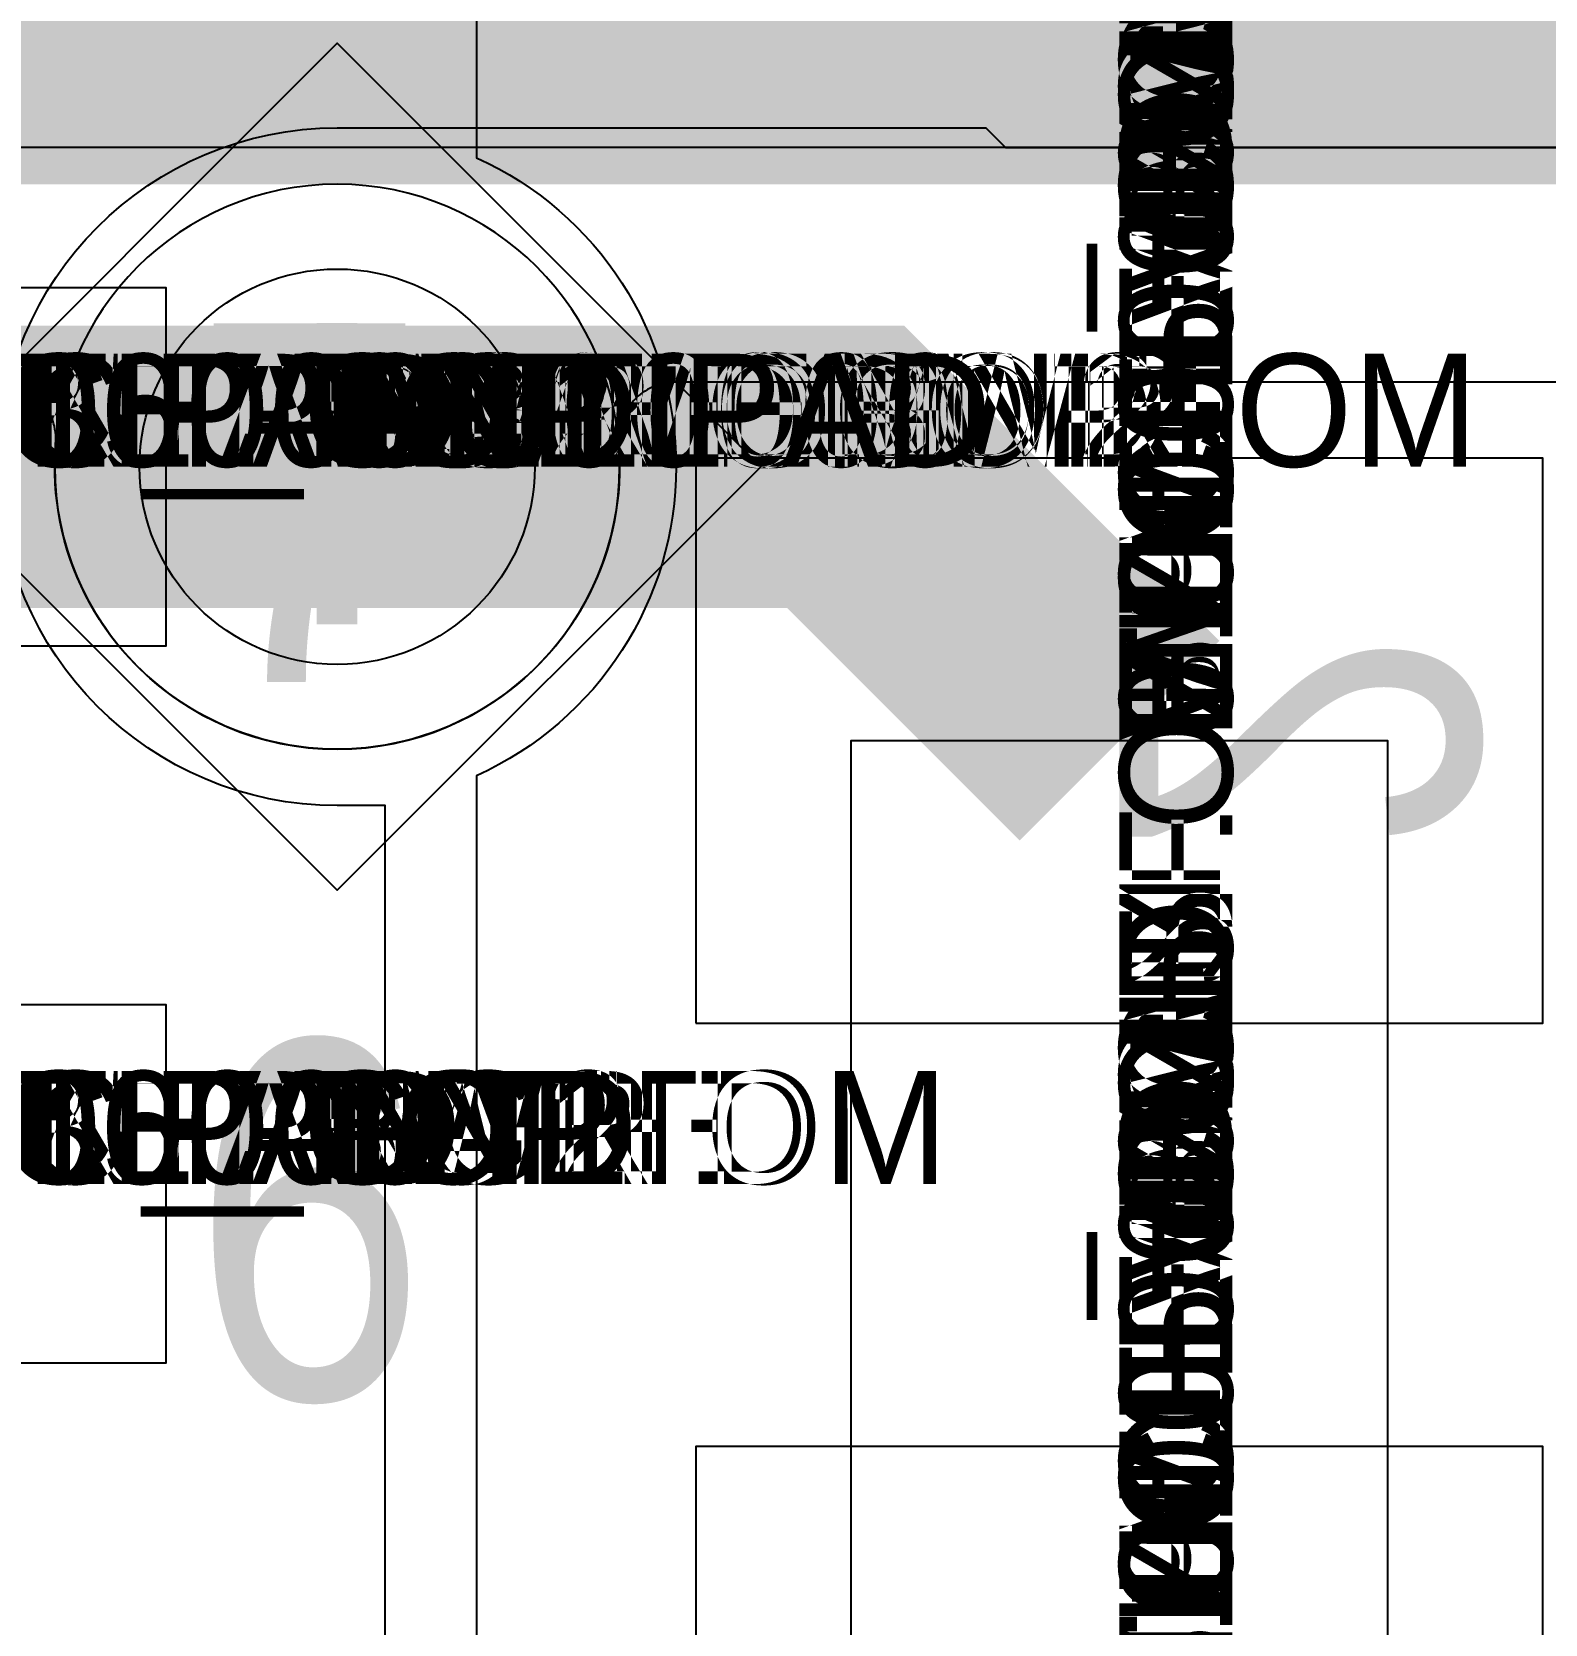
# Model space of a CAD drawing. Extents: x 0 to 323, y 0 to 320.
# Drawn here: x 93.587 to 96.266, y 230.891 to 233.71 of the extents above; entities that cross this region are included whole.
import ezdxf
from ezdxf.enums import TextEntityAlignment as Align

# ---------------------------------------------------------------- set-up
doc = ezdxf.new("R2010")
doc.units = 0
doc.header["$MEASUREMENT"] = 0
doc.layers.get('0').update_dxf_attribs({"linetype": 'CONTINUOUS'})
for name, color, linetype in [('CDN_FIGURES', 7, 'CONTINUOUS'), ('ETCH_BOTTOM', 7, 'CONTINUOUS'), ('ETCH_GND', 3, 'CONTINUOUS'), ('ETCH_INT1', 4, 'CONTINUOUS'), ('ETCH_INT2', 5, 'CONTINUOUS'), ('ETCH_PWR', 6, 'CONTINUOUS'), ('ETCH_TOP', 2, 'CONTINUOUS'), ('MANUFACTURING_NCLEGEND-1-6', 8, 'CONTINUOUS'), ('PACKAGE_GEOMETRY_ASSEMBLY_TOP', 11, 'CONTINUOUS'), ('PACKAGE_GEOMETRY_PIN_NUMBER', 9, 'CONTINUOUS')]:
    doc.layers.add(name, color=color, linetype=linetype)

# ---------------------------------------------------------------- blocks, each defined once
blk = doc.blocks.new('PAD_INFO')
for tag in ['SHAPE_TYPE', 'PAD_HEIGHT', 'PAD_LAYER', 'PAD_TYPE', 'PAD_WIDTH']:
    blk.add_attdef(tag, (0, 0), '', height=0.2)
at = {"flags": 2}
blk.add_attdef('CDN_TYPE', (0, 0), '', height=0.2, dxfattribs=at)
blk = doc.blocks.new('DRILL_INFO')
at = {"flags": 2}
blk.add_attdef('CDN_TYPE', (0, 0), '', height=0.2, dxfattribs=at)
for tag in ['FSHAPE', 'FCHAR', 'DRILL_HEIGHT', 'DIAMETER', 'PLATED', 'DRILL_WIDTH']:
    blk.add_attdef(tag, (0, 0), '', height=0.2)
blk = doc.blocks.new('VIA0700X0300')
at = {"layer": 'ETCH_BOTTOM'}
blk.add_circle((0, 0), 0.35, dxfattribs=at)
at = {"layer": 'ETCH_GND'}
blk.add_circle((0, 0), 0.35, dxfattribs=at)
at = {"layer": 'ETCH_INT1'}
blk.add_circle((0, 0), 0.35, dxfattribs=at)
at = {"layer": 'ETCH_INT2'}
blk.add_circle((0, 0), 0.35, dxfattribs=at)
at = {"layer": 'ETCH_PWR'}
blk.add_circle((0, 0), 0.35, dxfattribs=at)
at = {"layer": 'ETCH_TOP'}
blk.add_circle((0, 0), 0.35, dxfattribs=at)
ref = blk.add_blockref('PAD_INFO', (0, 0))
ref.add_attrib('PAD_LAYER', 'ETCH_TOP', (0, 0), dxfattribs={"height": 0.2})
ref.add_attrib('SHAPE_TYPE', 'NULL', (0, 0), dxfattribs={"height": 0.2})
ref.add_attrib('PAD_TYPE', 'ANTIPAD', (0, 0), dxfattribs={"height": 0.2})
ref.add_attrib('PAD_WIDTH', '0.000000', (0, 0), dxfattribs={"height": 0.2})
ref.add_attrib('PAD_HEIGHT', '0.000000', (0, 0), dxfattribs={"height": 0.2})
ref = blk.add_blockref('PAD_INFO', (0, 0))
ref.add_attrib('PAD_LAYER', 'ETCH_GND', (0, 0), dxfattribs={"height": 0.2})
ref.add_attrib('SHAPE_TYPE', 'NULL', (0, 0), dxfattribs={"height": 0.2})
ref.add_attrib('PAD_TYPE', 'ANTIPAD', (0, 0), dxfattribs={"height": 0.2})
ref.add_attrib('PAD_WIDTH', '0.000000', (0, 0), dxfattribs={"height": 0.2})
ref.add_attrib('PAD_HEIGHT', '0.000000', (0, 0), dxfattribs={"height": 0.2})
ref = blk.add_blockref('PAD_INFO', (0, 0))
ref.add_attrib('PAD_LAYER', 'ETCH_INT1', (0, 0), dxfattribs={"height": 0.2})
ref.add_attrib('SHAPE_TYPE', 'NULL', (0, 0), dxfattribs={"height": 0.2})
ref.add_attrib('PAD_TYPE', 'ANTIPAD', (0, 0), dxfattribs={"height": 0.2})
ref.add_attrib('PAD_WIDTH', '0.000000', (0, 0), dxfattribs={"height": 0.2})
ref.add_attrib('PAD_HEIGHT', '0.000000', (0, 0), dxfattribs={"height": 0.2})
ref = blk.add_blockref('PAD_INFO', (0, 0))
ref.add_attrib('PAD_LAYER', 'ETCH_INT2', (0, 0), dxfattribs={"height": 0.2})
ref.add_attrib('SHAPE_TYPE', 'NULL', (0, 0), dxfattribs={"height": 0.2})
ref.add_attrib('PAD_TYPE', 'ANTIPAD', (0, 0), dxfattribs={"height": 0.2})
ref.add_attrib('PAD_WIDTH', '0.000000', (0, 0), dxfattribs={"height": 0.2})
ref.add_attrib('PAD_HEIGHT', '0.000000', (0, 0), dxfattribs={"height": 0.2})
ref = blk.add_blockref('PAD_INFO', (0, 0))
ref.add_attrib('PAD_LAYER', 'ETCH_PWR', (0, 0), dxfattribs={"height": 0.2})
ref.add_attrib('SHAPE_TYPE', 'NULL', (0, 0), dxfattribs={"height": 0.2})
ref.add_attrib('PAD_TYPE', 'ANTIPAD', (0, 0), dxfattribs={"height": 0.2})
ref.add_attrib('PAD_WIDTH', '0.000000', (0, 0), dxfattribs={"height": 0.2})
ref.add_attrib('PAD_HEIGHT', '0.000000', (0, 0), dxfattribs={"height": 0.2})
ref = blk.add_blockref('PAD_INFO', (0, 0))
ref.add_attrib('PAD_LAYER', 'ETCH_BOTTOM', (0, 0), dxfattribs={"height": 0.2})
ref.add_attrib('SHAPE_TYPE', 'NULL', (0, 0), dxfattribs={"height": 0.2})
ref.add_attrib('PAD_TYPE', 'ANTIPAD', (0, 0), dxfattribs={"height": 0.2})
ref.add_attrib('PAD_WIDTH', '0.000000', (0, 0), dxfattribs={"height": 0.2})
ref.add_attrib('PAD_HEIGHT', '0.000000', (0, 0), dxfattribs={"height": 0.2})
ref = blk.add_blockref('PAD_INFO', (0, 0))
ref.add_attrib('PAD_LAYER', 'ETCH_TOP', (0, 0), dxfattribs={"height": 0.2})
ref.add_attrib('SHAPE_TYPE', 'NULL', (0, 0), dxfattribs={"height": 0.2})
ref.add_attrib('PAD_TYPE', 'THERMAL', (0, 0), dxfattribs={"height": 0.2})
ref.add_attrib('PAD_WIDTH', '0.000000', (0, 0), dxfattribs={"height": 0.2})
ref.add_attrib('PAD_HEIGHT', '0.000000', (0, 0), dxfattribs={"height": 0.2})
ref = blk.add_blockref('PAD_INFO', (0, 0))
ref.add_attrib('PAD_LAYER', 'ETCH_GND', (0, 0), dxfattribs={"height": 0.2})
ref.add_attrib('SHAPE_TYPE', 'NULL', (0, 0), dxfattribs={"height": 0.2})
ref.add_attrib('PAD_TYPE', 'THERMAL', (0, 0), dxfattribs={"height": 0.2})
ref.add_attrib('PAD_WIDTH', '0.000000', (0, 0), dxfattribs={"height": 0.2})
ref.add_attrib('PAD_HEIGHT', '0.000000', (0, 0), dxfattribs={"height": 0.2})
ref = blk.add_blockref('PAD_INFO', (0, 0))
ref.add_attrib('PAD_LAYER', 'ETCH_INT1', (0, 0), dxfattribs={"height": 0.2})
ref.add_attrib('SHAPE_TYPE', 'NULL', (0, 0), dxfattribs={"height": 0.2})
ref.add_attrib('PAD_TYPE', 'THERMAL', (0, 0), dxfattribs={"height": 0.2})
ref.add_attrib('PAD_WIDTH', '0.000000', (0, 0), dxfattribs={"height": 0.2})
ref.add_attrib('PAD_HEIGHT', '0.000000', (0, 0), dxfattribs={"height": 0.2})
ref = blk.add_blockref('PAD_INFO', (0, 0))
ref.add_attrib('PAD_LAYER', 'ETCH_INT2', (0, 0), dxfattribs={"height": 0.2})
ref.add_attrib('SHAPE_TYPE', 'NULL', (0, 0), dxfattribs={"height": 0.2})
ref.add_attrib('PAD_TYPE', 'THERMAL', (0, 0), dxfattribs={"height": 0.2})
ref.add_attrib('PAD_WIDTH', '0.000000', (0, 0), dxfattribs={"height": 0.2})
ref.add_attrib('PAD_HEIGHT', '0.000000', (0, 0), dxfattribs={"height": 0.2})
ref = blk.add_blockref('PAD_INFO', (0, 0))
ref.add_attrib('PAD_LAYER', 'ETCH_PWR', (0, 0), dxfattribs={"height": 0.2})
ref.add_attrib('SHAPE_TYPE', 'NULL', (0, 0), dxfattribs={"height": 0.2})
ref.add_attrib('PAD_TYPE', 'THERMAL', (0, 0), dxfattribs={"height": 0.2})
ref.add_attrib('PAD_WIDTH', '0.000000', (0, 0), dxfattribs={"height": 0.2})
ref.add_attrib('PAD_HEIGHT', '0.000000', (0, 0), dxfattribs={"height": 0.2})
ref = blk.add_blockref('PAD_INFO', (0, 0))
ref.add_attrib('PAD_LAYER', 'ETCH_BOTTOM', (0, 0), dxfattribs={"height": 0.2})
ref.add_attrib('SHAPE_TYPE', 'NULL', (0, 0), dxfattribs={"height": 0.2})
ref.add_attrib('PAD_TYPE', 'THERMAL', (0, 0), dxfattribs={"height": 0.2})
ref.add_attrib('PAD_WIDTH', '0.000000', (0, 0), dxfattribs={"height": 0.2})
ref.add_attrib('PAD_HEIGHT', '0.000000', (0, 0), dxfattribs={"height": 0.2})
ref = blk.add_blockref('PAD_INFO', (0, 0))
ref.add_attrib('PAD_LAYER', 'ETCH_TOP', (0, 0), dxfattribs={"height": 0.2})
ref.add_attrib('SHAPE_TYPE', 'CIRCLE', (0, 0), dxfattribs={"height": 0.2})
ref.add_attrib('PAD_TYPE', 'REGULAR', (0, 0), dxfattribs={"height": 0.2})
ref.add_attrib('PAD_WIDTH', '0.700000', (0, 0), dxfattribs={"height": 0.2})
ref.add_attrib('PAD_HEIGHT', '0.700000', (0, 0), dxfattribs={"height": 0.2})
ref = blk.add_blockref('PAD_INFO', (0, 0))
ref.add_attrib('PAD_LAYER', 'ETCH_GND', (0, 0), dxfattribs={"height": 0.2})
ref.add_attrib('SHAPE_TYPE', 'CIRCLE', (0, 0), dxfattribs={"height": 0.2})
ref.add_attrib('PAD_TYPE', 'REGULAR', (0, 0), dxfattribs={"height": 0.2})
ref.add_attrib('PAD_WIDTH', '0.700000', (0, 0), dxfattribs={"height": 0.2})
ref.add_attrib('PAD_HEIGHT', '0.700000', (0, 0), dxfattribs={"height": 0.2})
ref = blk.add_blockref('PAD_INFO', (0, 0))
ref.add_attrib('PAD_LAYER', 'ETCH_INT1', (0, 0), dxfattribs={"height": 0.2})
ref.add_attrib('SHAPE_TYPE', 'CIRCLE', (0, 0), dxfattribs={"height": 0.2})
ref.add_attrib('PAD_TYPE', 'REGULAR', (0, 0), dxfattribs={"height": 0.2})
ref.add_attrib('PAD_WIDTH', '0.700000', (0, 0), dxfattribs={"height": 0.2})
ref.add_attrib('PAD_HEIGHT', '0.700000', (0, 0), dxfattribs={"height": 0.2})
ref = blk.add_blockref('PAD_INFO', (0, 0))
ref.add_attrib('PAD_LAYER', 'ETCH_INT2', (0, 0), dxfattribs={"height": 0.2})
ref.add_attrib('SHAPE_TYPE', 'CIRCLE', (0, 0), dxfattribs={"height": 0.2})
ref.add_attrib('PAD_TYPE', 'REGULAR', (0, 0), dxfattribs={"height": 0.2})
ref.add_attrib('PAD_WIDTH', '0.700000', (0, 0), dxfattribs={"height": 0.2})
ref.add_attrib('PAD_HEIGHT', '0.700000', (0, 0), dxfattribs={"height": 0.2})
ref = blk.add_blockref('PAD_INFO', (0, 0))
ref.add_attrib('PAD_LAYER', 'ETCH_PWR', (0, 0), dxfattribs={"height": 0.2})
ref.add_attrib('SHAPE_TYPE', 'CIRCLE', (0, 0), dxfattribs={"height": 0.2})
ref.add_attrib('PAD_TYPE', 'REGULAR', (0, 0), dxfattribs={"height": 0.2})
ref.add_attrib('PAD_WIDTH', '0.700000', (0, 0), dxfattribs={"height": 0.2})
ref.add_attrib('PAD_HEIGHT', '0.700000', (0, 0), dxfattribs={"height": 0.2})
ref = blk.add_blockref('PAD_INFO', (0, 0))
ref.add_attrib('PAD_LAYER', 'ETCH_BOTTOM', (0, 0), dxfattribs={"height": 0.2})
ref.add_attrib('SHAPE_TYPE', 'CIRCLE', (0, 0), dxfattribs={"height": 0.2})
ref.add_attrib('PAD_TYPE', 'REGULAR', (0, 0), dxfattribs={"height": 0.2})
ref.add_attrib('PAD_WIDTH', '0.700000', (0, 0), dxfattribs={"height": 0.2})
ref.add_attrib('PAD_HEIGHT', '0.700000', (0, 0), dxfattribs={"height": 0.2})
ref = blk.add_blockref('DRILL_INFO', (0, 0))
ref.add_attrib('DIAMETER', '0.300000', (0, 0), dxfattribs={"height": 0.2})
ref.add_attrib('PLATED', 'PLATED', (0, 0), dxfattribs={"height": 0.2})
ref.add_attrib('FSHAPE', 'DIAMOND', (0, 0), dxfattribs={"height": 0.2})
ref.add_attrib('FCHAR', '+', (0, 0), dxfattribs={"height": 0.2})
ref.add_attrib('DRILL_WIDTH', '1.500000', (0, 0), dxfattribs={"height": 0.2})
ref.add_attrib('DRILL_HEIGHT', '1.500000', (0, 0), dxfattribs={"height": 0.2})
for tag in ['CDN_TYPE', 'PIN']:
    blk.add_attdef(tag, (0, 0), '', height=0.2)
at = {"flags": 2}
for tag in ['PSTKNAME', 'BBV']:
    blk.add_attdef(tag, (0, 0), '', height=0.2, dxfattribs=at)
blk = doc.blocks.new('FIGURE_DIAMOND')
at = {"layer": 'CDN_FIGURES'}
blk.add_lwpolyline([(-0.5, 0), (0, 0.5), (0.5, 0), (0, -0.5)], close=True, dxfattribs=at)
blk = doc.blocks.new('SMD50_25')
at = {"layer": 'ETCH_TOP'}
blk.add_lwpolyline([(-0.635, -0.3175), (-0.635, 0.3175), (0.635, 0.3175), (0.635, -0.3175)], close=True, dxfattribs=at)
ref = blk.add_blockref('PAD_INFO', (0, 0))
ref.add_attrib('PAD_LAYER', 'ETCH_TOP', (0, 0), dxfattribs={"height": 0.2})
ref.add_attrib('SHAPE_TYPE', 'NULL', (0, 0), dxfattribs={"height": 0.2})
ref.add_attrib('PAD_TYPE', 'ANTIPAD', (0, 0), dxfattribs={"height": 0.2})
ref.add_attrib('PAD_WIDTH', '0.000000', (0, 0), dxfattribs={"height": 0.2})
ref.add_attrib('PAD_HEIGHT', '0.000000', (0, 0), dxfattribs={"height": 0.2})
ref = blk.add_blockref('PAD_INFO', (0, 0))
ref.add_attrib('PAD_LAYER', 'ETCH_GND', (0, 0), dxfattribs={"height": 0.2})
ref.add_attrib('SHAPE_TYPE', 'NULL', (0, 0), dxfattribs={"height": 0.2})
ref.add_attrib('PAD_TYPE', 'ANTIPAD', (0, 0), dxfattribs={"height": 0.2})
ref.add_attrib('PAD_WIDTH', '0.000000', (0, 0), dxfattribs={"height": 0.2})
ref.add_attrib('PAD_HEIGHT', '0.000000', (0, 0), dxfattribs={"height": 0.2})
ref = blk.add_blockref('PAD_INFO', (0, 0))
ref.add_attrib('PAD_LAYER', 'ETCH_INT1', (0, 0), dxfattribs={"height": 0.2})
ref.add_attrib('SHAPE_TYPE', 'NULL', (0, 0), dxfattribs={"height": 0.2})
ref.add_attrib('PAD_TYPE', 'ANTIPAD', (0, 0), dxfattribs={"height": 0.2})
ref.add_attrib('PAD_WIDTH', '0.000000', (0, 0), dxfattribs={"height": 0.2})
ref.add_attrib('PAD_HEIGHT', '0.000000', (0, 0), dxfattribs={"height": 0.2})
ref = blk.add_blockref('PAD_INFO', (0, 0))
ref.add_attrib('PAD_LAYER', 'ETCH_INT2', (0, 0), dxfattribs={"height": 0.2})
ref.add_attrib('SHAPE_TYPE', 'NULL', (0, 0), dxfattribs={"height": 0.2})
ref.add_attrib('PAD_TYPE', 'ANTIPAD', (0, 0), dxfattribs={"height": 0.2})
ref.add_attrib('PAD_WIDTH', '0.000000', (0, 0), dxfattribs={"height": 0.2})
ref.add_attrib('PAD_HEIGHT', '0.000000', (0, 0), dxfattribs={"height": 0.2})
ref = blk.add_blockref('PAD_INFO', (0, 0))
ref.add_attrib('PAD_LAYER', 'ETCH_PWR', (0, 0), dxfattribs={"height": 0.2})
ref.add_attrib('SHAPE_TYPE', 'NULL', (0, 0), dxfattribs={"height": 0.2})
ref.add_attrib('PAD_TYPE', 'ANTIPAD', (0, 0), dxfattribs={"height": 0.2})
ref.add_attrib('PAD_WIDTH', '0.000000', (0, 0), dxfattribs={"height": 0.2})
ref.add_attrib('PAD_HEIGHT', '0.000000', (0, 0), dxfattribs={"height": 0.2})
ref = blk.add_blockref('PAD_INFO', (0, 0))
ref.add_attrib('PAD_LAYER', 'ETCH_BOTTOM', (0, 0), dxfattribs={"height": 0.2})
ref.add_attrib('SHAPE_TYPE', 'NULL', (0, 0), dxfattribs={"height": 0.2})
ref.add_attrib('PAD_TYPE', 'ANTIPAD', (0, 0), dxfattribs={"height": 0.2})
ref.add_attrib('PAD_WIDTH', '0.000000', (0, 0), dxfattribs={"height": 0.2})
ref.add_attrib('PAD_HEIGHT', '0.000000', (0, 0), dxfattribs={"height": 0.2})
ref = blk.add_blockref('PAD_INFO', (0, 0))
ref.add_attrib('PAD_LAYER', 'ETCH_TOP', (0, 0), dxfattribs={"height": 0.2})
ref.add_attrib('SHAPE_TYPE', 'NULL', (0, 0), dxfattribs={"height": 0.2})
ref.add_attrib('PAD_TYPE', 'THERMAL', (0, 0), dxfattribs={"height": 0.2})
ref.add_attrib('PAD_WIDTH', '0.000000', (0, 0), dxfattribs={"height": 0.2})
ref.add_attrib('PAD_HEIGHT', '0.000000', (0, 0), dxfattribs={"height": 0.2})
ref = blk.add_blockref('PAD_INFO', (0, 0))
ref.add_attrib('PAD_LAYER', 'ETCH_GND', (0, 0), dxfattribs={"height": 0.2})
ref.add_attrib('SHAPE_TYPE', 'NULL', (0, 0), dxfattribs={"height": 0.2})
ref.add_attrib('PAD_TYPE', 'THERMAL', (0, 0), dxfattribs={"height": 0.2})
ref.add_attrib('PAD_WIDTH', '0.000000', (0, 0), dxfattribs={"height": 0.2})
ref.add_attrib('PAD_HEIGHT', '0.000000', (0, 0), dxfattribs={"height": 0.2})
ref = blk.add_blockref('PAD_INFO', (0, 0))
ref.add_attrib('PAD_LAYER', 'ETCH_INT1', (0, 0), dxfattribs={"height": 0.2})
ref.add_attrib('SHAPE_TYPE', 'NULL', (0, 0), dxfattribs={"height": 0.2})
ref.add_attrib('PAD_TYPE', 'THERMAL', (0, 0), dxfattribs={"height": 0.2})
ref.add_attrib('PAD_WIDTH', '0.000000', (0, 0), dxfattribs={"height": 0.2})
ref.add_attrib('PAD_HEIGHT', '0.000000', (0, 0), dxfattribs={"height": 0.2})
ref = blk.add_blockref('PAD_INFO', (0, 0))
ref.add_attrib('PAD_LAYER', 'ETCH_INT2', (0, 0), dxfattribs={"height": 0.2})
ref.add_attrib('SHAPE_TYPE', 'NULL', (0, 0), dxfattribs={"height": 0.2})
ref.add_attrib('PAD_TYPE', 'THERMAL', (0, 0), dxfattribs={"height": 0.2})
ref.add_attrib('PAD_WIDTH', '0.000000', (0, 0), dxfattribs={"height": 0.2})
ref.add_attrib('PAD_HEIGHT', '0.000000', (0, 0), dxfattribs={"height": 0.2})
ref = blk.add_blockref('PAD_INFO', (0, 0))
ref.add_attrib('PAD_LAYER', 'ETCH_PWR', (0, 0), dxfattribs={"height": 0.2})
ref.add_attrib('SHAPE_TYPE', 'NULL', (0, 0), dxfattribs={"height": 0.2})
ref.add_attrib('PAD_TYPE', 'THERMAL', (0, 0), dxfattribs={"height": 0.2})
ref.add_attrib('PAD_WIDTH', '0.000000', (0, 0), dxfattribs={"height": 0.2})
ref.add_attrib('PAD_HEIGHT', '0.000000', (0, 0), dxfattribs={"height": 0.2})
ref = blk.add_blockref('PAD_INFO', (0, 0))
ref.add_attrib('PAD_LAYER', 'ETCH_BOTTOM', (0, 0), dxfattribs={"height": 0.2})
ref.add_attrib('SHAPE_TYPE', 'NULL', (0, 0), dxfattribs={"height": 0.2})
ref.add_attrib('PAD_TYPE', 'THERMAL', (0, 0), dxfattribs={"height": 0.2})
ref.add_attrib('PAD_WIDTH', '0.000000', (0, 0), dxfattribs={"height": 0.2})
ref.add_attrib('PAD_HEIGHT', '0.000000', (0, 0), dxfattribs={"height": 0.2})
ref = blk.add_blockref('PAD_INFO', (0, 0))
ref.add_attrib('PAD_LAYER', 'ETCH_TOP', (0, 0), dxfattribs={"height": 0.2})
ref.add_attrib('SHAPE_TYPE', 'RECTANGLE', (0, 0), dxfattribs={"height": 0.2})
ref.add_attrib('PAD_TYPE', 'REGULAR', (0, 0), dxfattribs={"height": 0.2})
ref.add_attrib('PAD_WIDTH', '1.270000', (0, 0), dxfattribs={"height": 0.2})
ref.add_attrib('PAD_HEIGHT', '0.635000', (0, 0), dxfattribs={"height": 0.2})
ref = blk.add_blockref('PAD_INFO', (0, 0))
ref.add_attrib('PAD_LAYER', 'ETCH_GND', (0, 0), dxfattribs={"height": 0.2})
ref.add_attrib('SHAPE_TYPE', 'NULL', (0, 0), dxfattribs={"height": 0.2})
ref.add_attrib('PAD_TYPE', 'REGULAR', (0, 0), dxfattribs={"height": 0.2})
ref.add_attrib('PAD_WIDTH', '0.000000', (0, 0), dxfattribs={"height": 0.2})
ref.add_attrib('PAD_HEIGHT', '0.000000', (0, 0), dxfattribs={"height": 0.2})
ref = blk.add_blockref('PAD_INFO', (0, 0))
ref.add_attrib('PAD_LAYER', 'ETCH_INT1', (0, 0), dxfattribs={"height": 0.2})
ref.add_attrib('SHAPE_TYPE', 'NULL', (0, 0), dxfattribs={"height": 0.2})
ref.add_attrib('PAD_TYPE', 'REGULAR', (0, 0), dxfattribs={"height": 0.2})
ref.add_attrib('PAD_WIDTH', '0.000000', (0, 0), dxfattribs={"height": 0.2})
ref.add_attrib('PAD_HEIGHT', '0.000000', (0, 0), dxfattribs={"height": 0.2})
ref = blk.add_blockref('PAD_INFO', (0, 0))
ref.add_attrib('PAD_LAYER', 'ETCH_INT2', (0, 0), dxfattribs={"height": 0.2})
ref.add_attrib('SHAPE_TYPE', 'NULL', (0, 0), dxfattribs={"height": 0.2})
ref.add_attrib('PAD_TYPE', 'REGULAR', (0, 0), dxfattribs={"height": 0.2})
ref.add_attrib('PAD_WIDTH', '0.000000', (0, 0), dxfattribs={"height": 0.2})
ref.add_attrib('PAD_HEIGHT', '0.000000', (0, 0), dxfattribs={"height": 0.2})
ref = blk.add_blockref('PAD_INFO', (0, 0))
ref.add_attrib('PAD_LAYER', 'ETCH_PWR', (0, 0), dxfattribs={"height": 0.2})
ref.add_attrib('SHAPE_TYPE', 'NULL', (0, 0), dxfattribs={"height": 0.2})
ref.add_attrib('PAD_TYPE', 'REGULAR', (0, 0), dxfattribs={"height": 0.2})
ref.add_attrib('PAD_WIDTH', '0.000000', (0, 0), dxfattribs={"height": 0.2})
ref.add_attrib('PAD_HEIGHT', '0.000000', (0, 0), dxfattribs={"height": 0.2})
ref = blk.add_blockref('PAD_INFO', (0, 0))
ref.add_attrib('PAD_LAYER', 'ETCH_BOTTOM', (0, 0), dxfattribs={"height": 0.2})
ref.add_attrib('SHAPE_TYPE', 'NULL', (0, 0), dxfattribs={"height": 0.2})
ref.add_attrib('PAD_TYPE', 'REGULAR', (0, 0), dxfattribs={"height": 0.2})
ref.add_attrib('PAD_WIDTH', '0.000000', (0, 0), dxfattribs={"height": 0.2})
ref.add_attrib('PAD_HEIGHT', '0.000000', (0, 0), dxfattribs={"height": 0.2})
ref = blk.add_blockref('DRILL_INFO', (0, 0))
ref.add_attrib('DIAMETER', '0.000000', (0, 0), dxfattribs={"height": 0.2})
ref.add_attrib('PLATED', 'NON_PLATED', (0, 0), dxfattribs={"height": 0.2})
ref.add_attrib('FSHAPE', 'NULL', (0, 0), dxfattribs={"height": 0.2})
ref.add_attrib('DRILL_WIDTH', '0.000000', (0, 0), dxfattribs={"height": 0.2})
ref.add_attrib('DRILL_HEIGHT', '0.000000', (0, 0), dxfattribs={"height": 0.2})
for tag in ['CDN_TYPE', 'PIN']:
    blk.add_attdef(tag, (0, 0), '', height=0.2)
at = {"flags": 2}
for tag in ['PSTKNAME', 'BBV']:
    blk.add_attdef(tag, (0, 0), '', height=0.2, dxfattribs=at)
blk = doc.blocks.new('SOIC8')
at = {"layer": 'ETCH_TOP'}
for p in [(2.4765, 0.635), (2.4765, -0.635)]:
    blk.add_blockref('SMD50_25', p, dxfattribs=at)
at = {"flags": 2}
for tag in ['SYMBOL_TYPE', 'CDN_TYPE', 'REFDES']:
    blk.add_attdef(tag, (0, 0), '', height=0.2, dxfattribs=at)
blk = doc.blocks.new('RC1000X1500TS')
at = {"layer": 'ETCH_TOP'}
blk.add_lwpolyline([(-0.5, -0.75), (-0.5, 0.75), (0.5, 0.75), (0.5, -0.75)], close=True, dxfattribs=at)
ref = blk.add_blockref('PAD_INFO', (0, 0))
ref.add_attrib('PAD_LAYER', 'ETCH_TOP', (0, 0), dxfattribs={"height": 0.2})
ref.add_attrib('SHAPE_TYPE', 'NULL', (0, 0), dxfattribs={"height": 0.2})
ref.add_attrib('PAD_TYPE', 'ANTIPAD', (0, 0), dxfattribs={"height": 0.2})
ref.add_attrib('PAD_WIDTH', '0.000000', (0, 0), dxfattribs={"height": 0.2})
ref.add_attrib('PAD_HEIGHT', '0.000000', (0, 0), dxfattribs={"height": 0.2})
ref = blk.add_blockref('PAD_INFO', (0, 0))
ref.add_attrib('PAD_LAYER', 'ETCH_GND', (0, 0), dxfattribs={"height": 0.2})
ref.add_attrib('SHAPE_TYPE', 'NULL', (0, 0), dxfattribs={"height": 0.2})
ref.add_attrib('PAD_TYPE', 'ANTIPAD', (0, 0), dxfattribs={"height": 0.2})
ref.add_attrib('PAD_WIDTH', '0.000000', (0, 0), dxfattribs={"height": 0.2})
ref.add_attrib('PAD_HEIGHT', '0.000000', (0, 0), dxfattribs={"height": 0.2})
ref = blk.add_blockref('PAD_INFO', (0, 0))
ref.add_attrib('PAD_LAYER', 'ETCH_INT1', (0, 0), dxfattribs={"height": 0.2})
ref.add_attrib('SHAPE_TYPE', 'NULL', (0, 0), dxfattribs={"height": 0.2})
ref.add_attrib('PAD_TYPE', 'ANTIPAD', (0, 0), dxfattribs={"height": 0.2})
ref.add_attrib('PAD_WIDTH', '0.000000', (0, 0), dxfattribs={"height": 0.2})
ref.add_attrib('PAD_HEIGHT', '0.000000', (0, 0), dxfattribs={"height": 0.2})
ref = blk.add_blockref('PAD_INFO', (0, 0))
ref.add_attrib('PAD_LAYER', 'ETCH_INT2', (0, 0), dxfattribs={"height": 0.2})
ref.add_attrib('SHAPE_TYPE', 'NULL', (0, 0), dxfattribs={"height": 0.2})
ref.add_attrib('PAD_TYPE', 'ANTIPAD', (0, 0), dxfattribs={"height": 0.2})
ref.add_attrib('PAD_WIDTH', '0.000000', (0, 0), dxfattribs={"height": 0.2})
ref.add_attrib('PAD_HEIGHT', '0.000000', (0, 0), dxfattribs={"height": 0.2})
ref = blk.add_blockref('PAD_INFO', (0, 0))
ref.add_attrib('PAD_LAYER', 'ETCH_PWR', (0, 0), dxfattribs={"height": 0.2})
ref.add_attrib('SHAPE_TYPE', 'NULL', (0, 0), dxfattribs={"height": 0.2})
ref.add_attrib('PAD_TYPE', 'ANTIPAD', (0, 0), dxfattribs={"height": 0.2})
ref.add_attrib('PAD_WIDTH', '0.000000', (0, 0), dxfattribs={"height": 0.2})
ref.add_attrib('PAD_HEIGHT', '0.000000', (0, 0), dxfattribs={"height": 0.2})
ref = blk.add_blockref('PAD_INFO', (0, 0))
ref.add_attrib('PAD_LAYER', 'ETCH_BOTTOM', (0, 0), dxfattribs={"height": 0.2})
ref.add_attrib('SHAPE_TYPE', 'NULL', (0, 0), dxfattribs={"height": 0.2})
ref.add_attrib('PAD_TYPE', 'ANTIPAD', (0, 0), dxfattribs={"height": 0.2})
ref.add_attrib('PAD_WIDTH', '0.000000', (0, 0), dxfattribs={"height": 0.2})
ref.add_attrib('PAD_HEIGHT', '0.000000', (0, 0), dxfattribs={"height": 0.2})
ref = blk.add_blockref('PAD_INFO', (0, 0))
ref.add_attrib('PAD_LAYER', 'ETCH_TOP', (0, 0), dxfattribs={"height": 0.2})
ref.add_attrib('SHAPE_TYPE', 'NULL', (0, 0), dxfattribs={"height": 0.2})
ref.add_attrib('PAD_TYPE', 'THERMAL', (0, 0), dxfattribs={"height": 0.2})
ref.add_attrib('PAD_WIDTH', '0.000000', (0, 0), dxfattribs={"height": 0.2})
ref.add_attrib('PAD_HEIGHT', '0.000000', (0, 0), dxfattribs={"height": 0.2})
ref = blk.add_blockref('PAD_INFO', (0, 0))
ref.add_attrib('PAD_LAYER', 'ETCH_GND', (0, 0), dxfattribs={"height": 0.2})
ref.add_attrib('SHAPE_TYPE', 'NULL', (0, 0), dxfattribs={"height": 0.2})
ref.add_attrib('PAD_TYPE', 'THERMAL', (0, 0), dxfattribs={"height": 0.2})
ref.add_attrib('PAD_WIDTH', '0.000000', (0, 0), dxfattribs={"height": 0.2})
ref.add_attrib('PAD_HEIGHT', '0.000000', (0, 0), dxfattribs={"height": 0.2})
ref = blk.add_blockref('PAD_INFO', (0, 0))
ref.add_attrib('PAD_LAYER', 'ETCH_INT1', (0, 0), dxfattribs={"height": 0.2})
ref.add_attrib('SHAPE_TYPE', 'NULL', (0, 0), dxfattribs={"height": 0.2})
ref.add_attrib('PAD_TYPE', 'THERMAL', (0, 0), dxfattribs={"height": 0.2})
ref.add_attrib('PAD_WIDTH', '0.000000', (0, 0), dxfattribs={"height": 0.2})
ref.add_attrib('PAD_HEIGHT', '0.000000', (0, 0), dxfattribs={"height": 0.2})
ref = blk.add_blockref('PAD_INFO', (0, 0))
ref.add_attrib('PAD_LAYER', 'ETCH_INT2', (0, 0), dxfattribs={"height": 0.2})
ref.add_attrib('SHAPE_TYPE', 'NULL', (0, 0), dxfattribs={"height": 0.2})
ref.add_attrib('PAD_TYPE', 'THERMAL', (0, 0), dxfattribs={"height": 0.2})
ref.add_attrib('PAD_WIDTH', '0.000000', (0, 0), dxfattribs={"height": 0.2})
ref.add_attrib('PAD_HEIGHT', '0.000000', (0, 0), dxfattribs={"height": 0.2})
ref = blk.add_blockref('PAD_INFO', (0, 0))
ref.add_attrib('PAD_LAYER', 'ETCH_PWR', (0, 0), dxfattribs={"height": 0.2})
ref.add_attrib('SHAPE_TYPE', 'NULL', (0, 0), dxfattribs={"height": 0.2})
ref.add_attrib('PAD_TYPE', 'THERMAL', (0, 0), dxfattribs={"height": 0.2})
ref.add_attrib('PAD_WIDTH', '0.000000', (0, 0), dxfattribs={"height": 0.2})
ref.add_attrib('PAD_HEIGHT', '0.000000', (0, 0), dxfattribs={"height": 0.2})
ref = blk.add_blockref('PAD_INFO', (0, 0))
ref.add_attrib('PAD_LAYER', 'ETCH_BOTTOM', (0, 0), dxfattribs={"height": 0.2})
ref.add_attrib('SHAPE_TYPE', 'NULL', (0, 0), dxfattribs={"height": 0.2})
ref.add_attrib('PAD_TYPE', 'THERMAL', (0, 0), dxfattribs={"height": 0.2})
ref.add_attrib('PAD_WIDTH', '0.000000', (0, 0), dxfattribs={"height": 0.2})
ref.add_attrib('PAD_HEIGHT', '0.000000', (0, 0), dxfattribs={"height": 0.2})
ref = blk.add_blockref('PAD_INFO', (0, 0))
ref.add_attrib('PAD_LAYER', 'ETCH_GND', (0, 0), dxfattribs={"height": 0.2})
ref.add_attrib('SHAPE_TYPE', 'NULL', (0, 0), dxfattribs={"height": 0.2})
ref.add_attrib('PAD_TYPE', 'REGULAR', (0, 0), dxfattribs={"height": 0.2})
ref.add_attrib('PAD_WIDTH', '0.000000', (0, 0), dxfattribs={"height": 0.2})
ref.add_attrib('PAD_HEIGHT', '0.000000', (0, 0), dxfattribs={"height": 0.2})
ref = blk.add_blockref('PAD_INFO', (0, 0))
ref.add_attrib('PAD_LAYER', 'ETCH_INT1', (0, 0), dxfattribs={"height": 0.2})
ref.add_attrib('SHAPE_TYPE', 'NULL', (0, 0), dxfattribs={"height": 0.2})
ref.add_attrib('PAD_TYPE', 'REGULAR', (0, 0), dxfattribs={"height": 0.2})
ref.add_attrib('PAD_WIDTH', '0.000000', (0, 0), dxfattribs={"height": 0.2})
ref.add_attrib('PAD_HEIGHT', '0.000000', (0, 0), dxfattribs={"height": 0.2})
ref = blk.add_blockref('PAD_INFO', (0, 0))
ref.add_attrib('PAD_LAYER', 'ETCH_INT2', (0, 0), dxfattribs={"height": 0.2})
ref.add_attrib('SHAPE_TYPE', 'NULL', (0, 0), dxfattribs={"height": 0.2})
ref.add_attrib('PAD_TYPE', 'REGULAR', (0, 0), dxfattribs={"height": 0.2})
ref.add_attrib('PAD_WIDTH', '0.000000', (0, 0), dxfattribs={"height": 0.2})
ref.add_attrib('PAD_HEIGHT', '0.000000', (0, 0), dxfattribs={"height": 0.2})
ref = blk.add_blockref('PAD_INFO', (0, 0))
ref.add_attrib('PAD_LAYER', 'ETCH_PWR', (0, 0), dxfattribs={"height": 0.2})
ref.add_attrib('SHAPE_TYPE', 'NULL', (0, 0), dxfattribs={"height": 0.2})
ref.add_attrib('PAD_TYPE', 'REGULAR', (0, 0), dxfattribs={"height": 0.2})
ref.add_attrib('PAD_WIDTH', '0.000000', (0, 0), dxfattribs={"height": 0.2})
ref.add_attrib('PAD_HEIGHT', '0.000000', (0, 0), dxfattribs={"height": 0.2})
ref = blk.add_blockref('PAD_INFO', (0, 0))
ref.add_attrib('PAD_LAYER', 'ETCH_BOTTOM', (0, 0), dxfattribs={"height": 0.2})
ref.add_attrib('SHAPE_TYPE', 'NULL', (0, 0), dxfattribs={"height": 0.2})
ref.add_attrib('PAD_TYPE', 'REGULAR', (0, 0), dxfattribs={"height": 0.2})
ref.add_attrib('PAD_WIDTH', '0.000000', (0, 0), dxfattribs={"height": 0.2})
ref.add_attrib('PAD_HEIGHT', '0.000000', (0, 0), dxfattribs={"height": 0.2})
ref = blk.add_blockref('DRILL_INFO', (0, 0))
ref.add_attrib('DIAMETER', '0.000000', (0, 0), dxfattribs={"height": 0.2})
ref.add_attrib('PLATED', 'PLATED', (0, 0), dxfattribs={"height": 0.2})
ref.add_attrib('FSHAPE', 'NULL', (0, 0), dxfattribs={"height": 0.2})
ref.add_attrib('DRILL_WIDTH', '0.000000', (0, 0), dxfattribs={"height": 0.2})
ref.add_attrib('DRILL_HEIGHT', '0.000000', (0, 0), dxfattribs={"height": 0.2})
ref = blk.add_blockref('PAD_INFO', (0, 0))
ref.add_attrib('PAD_LAYER', 'ETCH_TOP', (0, 0), dxfattribs={"height": 0.2})
ref.add_attrib('SHAPE_TYPE', 'RECTANGLE', (0, 0), dxfattribs={"height": 0.2})
ref.add_attrib('PAD_TYPE', 'REGULAR', (0, 0), dxfattribs={"height": 0.2})
ref.add_attrib('PAD_WIDTH', '1.000000', (0, 0), dxfattribs={"height": 0.2})
ref.add_attrib('PAD_HEIGHT', '1.500000', (0, 0), dxfattribs={"height": 0.2})
for tag in ['CDN_TYPE', 'PIN']:
    blk.add_attdef(tag, (0, 0), '', height=0.2)
at = {"flags": 2}
for tag in ['PSTKNAME', 'BBV']:
    blk.add_attdef(tag, (0, 0), '', height=0.2, dxfattribs=at)
blk = doc.blocks.new('F56')
at = {"layer": 'PACKAGE_GEOMETRY_ASSEMBLY_TOP'}
blk.add_lwpolyline([(0, -0.475), (1.75, -0.475), (1.75, 0.475), (0, 0.475)], close=True, dxfattribs=at)
at = {"layer": 'ETCH_TOP'}
ref = blk.add_blockref('RC1000X1500TS', (0, 0), dxfattribs=at)
ref.add_attrib('CDN_TYPE', 'PIN', (0, 0), dxfattribs={"height": 0.2})
ref.add_attrib('PIN', '1', (0, 0), dxfattribs={"height": 0.2})
ref = blk.add_blockref('RC1000X1500TS', (1.75, 0), dxfattribs=at)
ref.add_attrib('CDN_TYPE', 'PIN', (0, 0), dxfattribs={"height": 0.2})
at = {"flags": 2}
for tag in ['SYMBOL_TYPE', 'CDN_TYPE', 'REFDES']:
    blk.add_attdef(tag, (0, 0), '', height=0.2, dxfattribs=at)

msp = doc.modelspace()

# ---------------------------------------------------------------- linework, layer by layer
at = {"layer": 'ETCH_BOTTOM'}
msp.add_lwpolyline([(94.6535, 229.6554, -2.413547), (94.2125, 230.2965), (94.2125, 232.3404), (94.1276, 232.3404, -1), (94.1276, 233.5406), (95.2762, 233.5406), (95.3112, 233.5056), (96.8127, 233.5056), (96.8127, 229.6554), (95.9736, 229.6554, -0.542242), (95.0516, 229.6554)], format="xyb", close=True, dxfattribs=at)
for points in [[(94.1276, 232.9405, 0.5, 0.5, 0), (95.0276, 232.9405, 0.5, 0.5, 0), (95.5126, 232.4555, 0.5, 0.5, 0)], [(95.5126, 230.7055, 0.5, 0.5, 0), (95.5126, 229.9555, 0.5, 0.5, 0)]]:
    msp.add_lwpolyline(points, format="xyseb", dxfattribs=at)
at = {"layer": 'ETCH_GND'}
msp.add_lwpolyline([(94.6277, 232.9405, 1), (93.6275, 232.9405, 1)], format="xyb", close=True, dxfattribs=at)
at = {"layer": 'ETCH_INT1'}
msp.add_lwpolyline([(110.3855, 232.7154), (108.4098, 232.7154, -2.476889), (107.7154, 232.7154), (105.1576, 232.7154), (104.6976, 232.2554), (103.8276, 232.2554), (103.3676, 232.7154), (100.1591, 232.7154, -2.144828), (99.5175, 233.1341), (99.1462, 233.5054), (78.1619, 233.5054)], format="xyb", dxfattribs=at)
msp.add_lwpolyline([(94.6277, 232.9405, 1), (93.6275, 232.9405, 1)], format="xyb", close=True, dxfattribs=at)
at = {"layer": 'ETCH_INT2'}
for points, format in [([(107.1126, 233.3055, 0.3, 0.3, 0), (106.1126, 233.3055, 0.3, 0.3, 0), (105.4626, 232.6555, 0.3, 0.3, 0), (103.0933, 232.6555, 0.3, 0.3, 0), (102.1583, 233.5905, 0.3, 0.3, 0), (89.8276, 233.5905, 0.3, 0.3, 0), (88.4304, 234.9877, 0.3, 0.3, 0), (85.9641, 234.9877, 0.3, 0.3, 0), (85.6326, 234.6562, 0.3, 0.3, 0), (85.6326, 234.4158, 0.3, 0.3, 0), (85.0923, 233.8755, 0.3, 0.3, 0), (84.8426, 233.8755, 0.3, 0.3, 0)], "xyseb"), ([(99.162, 233.0904), (94.7271, 233.0904, 0.438145), (94.6261, 232.9808, -1.084105), (93.6291, 232.9808, 0.438145), (93.5281, 233.0904), (89.6205, 233.0904), (88.2233, 234.4876), (86.1712, 234.4876), (86.1327, 234.4491), (86.1327, 234.4158, -0.198912), (85.9862, 234.0622), (85.6747, 233.7507), (87.4162, 232.0091, -1), (86.709, 231.3019), (84.5795, 233.4314)], "xyb")]:
    msp.add_lwpolyline(points, format=format, dxfattribs=at)
at = {"layer": 'ETCH_TOP'}
for points, format in [([(93.1702, 235.0781), (94.3742, 235.0781), (94.3742, 233.4876, -0.646149), (94.3742, 232.3934), (94.3742, 229.5329), (92.004, 229.5329)], "xyb"), ([(93.1891, 232.9405, 0.5, 0.5, 0), (94.1276, 232.9405, 0.5, 0.5, 0)], "xyseb")]:
    msp.add_lwpolyline(points, format=format, dxfattribs=at)

# ---------------------------------------------------------------- block references
msp.add_blockref('SOIC8', (90.7126, 232.3055))
at = {"xscale": -1, "rotation": 270}
msp.add_blockref('F56', (95.5126, 230.7055), dxfattribs=at)
at = {"layer": 'ETCH_TOP'}
msp.add_blockref('VIA0700X0300', (94.1276, 232.9405), dxfattribs=at)
at = {"layer": 'MANUFACTURING_NCLEGEND-1-6', "xscale": 1.5, "yscale": 1.5}
msp.add_blockref('FIGURE_DIAMOND', (94.1276, 232.9405), dxfattribs=at)

# ---------------------------------------------------------------- texts
at = {"layer": 'MANUFACTURING_NCLEGEND-1-6'}
msp.add_text('+', height=0.75, dxfattribs=at).set_placement((94.1276, 232.9405), align=Align.MIDDLE_CENTER)
at = {"layer": 'PACKAGE_GEOMETRY_PIN_NUMBER', "width": 0.88}
for s, p in [('7', (94.0781, 232.5595)), ('6', (94.0781, 231.2895))]:
    msp.add_text(s, height=0.635, dxfattribs=at).set_placement(p, align=Align.CENTER)
at = {"layer": 'PACKAGE_GEOMETRY_PIN_NUMBER', "text_generation_flag": 2, "width": 0.88}
msp.add_text('2', height=0.635, rotation=270, dxfattribs=at).set_placement((95.5126, 232.4555), align=Align.CENTER)

doc.saveas('drawing.dxf')
